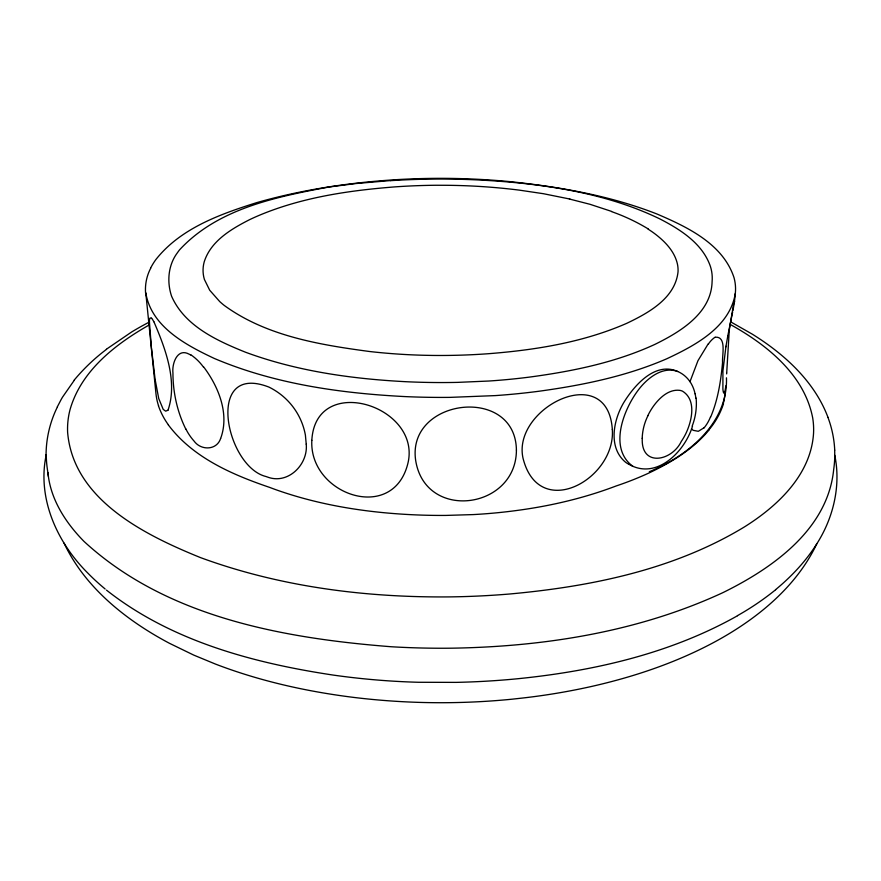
<?xml version="1.0" encoding="UTF-8"?>
<svg xmlns="http://www.w3.org/2000/svg" width="881" height="881" viewBox="0 0 881 881"><rect width="100%" height="100%" fill="white"/><g stroke="black" fill="none" stroke-linecap="round" stroke-linejoin="round"><path stroke-width="1.32" d="M642.271 438.386C640.883 467.304 671.807 461.314 681.277 441.458A66.416 66.416 0 0 0 685.693 433.904C691.816 421.294 696.849 399.996 682.522 391.186A12.477 12.477 0 0 0 679.901 390.371C668.767 388.928 659.473 397.882 653.427 406.196A64.577 64.577 0 0 0 647.799 415.733M47.959 472.679C50.338 499.241 65.679 522.796 83.992 541.397C166.212 617.262 283.352 638.285 391.186 646.742A857.356 857.356 0 0 0 452.515 648.174C544.843 646.599 638.571 631.71 722.861 592.66C772.604 568.19 827.722 529.47 833.679 469.562A104.641 104.641 0 0 0 834.77 455.301L834.681 450.147M149.44 322.105L151.367 347.202M149.44 321.972L149.451 321.741A11.882 11.882 0 0 1 149.847 318.195L151.014 317.876A2.885 2.885 0 0 1 151.598 318.349M726.726 372.531L729.281 330.012L733.851 302.458A8.634 8.634 0 0 1 734.247 301.357L734.457 301.28M726.66 373.907L726.704 372.993M726.462 377.817C728.014 423.232 688.061 455.697 649.308 471.731M734.457 301.897L735.349 293.252A42.817 42.817 0 0 0 734.06 277.779C723.037 243.883 687.378 227.023 656.962 214.006C610.048 195.571 559.909 186.959 510 181.629A734.633 734.633 0 0 0 398.124 179.559C350.363 182.422 302.657 189.481 256.613 202.663C219.92 214.237 180.506 228.344 155.86 259.576A62.276 62.276 0 0 0 151.257 266.877L150.651 268.088M725.867 385.801L724.997 391.34M734.435 302.161L732.948 310.508M735.349 293.252C729.864 327.247 695.01 345.517 666.752 358.787C626.347 376.297 582.815 385.195 539.381 391.186A710.405 710.405 0 0 1 495.287 395.602L450.004 397.375A810.894 810.894 0 0 1 404.665 396.571C339.989 393.223 274.476 383.929 214.446 358.512C186.177 345.231 151.29 326.862 145.794 292.866L155.97 393.741A57.694 57.694 0 0 0 158.547 405.811L158.58 405.789M723.4 392.122A17.047 17.047 0 0 1 722.894 388.962L722.927 370.901L725.966 346.255M725.867 346.861L727.838 335.716M46.098 455.466C37.101 498.855 57.375 542.828 87.781 573.046A219.997 219.997 0 0 0 100.687 585.215L105.147 589.015M727.871 335.54L730.602 321.818L752.418 334.24A286.248 286.248 0 0 1 762.748 340.98C790.554 360.043 815.916 385.195 827.953 417.297M46.12 455.356L46.264 454.64A104.938 104.938 0 0 0 47.332 468.901L48.422 476.5M732.651 311.962L730.668 321.488M723.675 401.835L723.224 403.564M692.499 426.14C685 451.402 656.565 480.464 628.902 464.287M710.648 417.043C717.96 399.809 720.845 381.044 722.563 362.509C721.957 355.362 726.847 336.575 715.559 337.181M220.691 438.342C229.677 413.872 218.499 386.561 203.588 366.837M834.77 455.301C841.091 485.728 833.36 517.918 816.764 543.874C798.285 582.848 764.532 612.438 728.08 634.32A350.076 350.076 0 0 1 713.841 642.403C675.309 663.008 633.516 676.993 590.975 686.585A651.511 651.511 0 0 1 519.768 698.347L512.081 699.195A720.427 720.427 0 0 1 353.92 697.433C311.511 692.158 269.432 683.193 229.049 669.064A486.191 486.191 0 0 1 215.46 664.076L193.798 655.123L169.515 643.328A360.065 360.065 0 0 1 158.283 637.128C119.64 614.85 83.431 584.18 64.093 543.181M220.624 438.485C216.704 450.543 200.901 450.565 194.15 441.172A54.501 54.501 0 0 1 185.836 428.904M57.331 406.846L61.13 399.556A131.236 131.236 0 0 1 62.518 397.155L74.334 380.196M816.764 543.863C805.796 561.362 791.446 576.548 775.566 589.675M708.291 343.722L697.961 360.692L689.988 381.693A29.866 29.866 0 0 0 687.158 378.147A27.818 27.818 0 0 0 677.742 371.496C655.024 361.276 634.034 385.625 623.473 403.069C613.286 420.523 608.011 447.735 625.642 462.305A22.069 22.069 0 0 0 628.814 464.243M708.93 430.104C692.973 449.442 670.882 462.679 648.449 473.229A327.611 327.611 0 0 1 615.984 486.026C584.488 497.996 551.528 505.771 518.16 510.297A547.519 547.519 0 0 1 473.372 514.581L445.94 515.418A608.914 608.914 0 0 1 400.58 514.052C358.952 511.266 317.391 504.174 277.9 490.42A301.996 301.996 0 0 1 269.718 487.424C232.144 474.65 192.785 457.602 168.326 424.884M168.04 410.128C177.841 381.396 165.408 348.502 153.856 321.664M167.919 410.26L165.65 411.152L163.227 409.412L158.734 398.542L155.133 379.579L151.422 347.72M703.732 427.957L698.314 431.305L693.237 430.335A9.394 9.394 0 0 1 691.519 428.838M106.414 349.217L131.709 331.939A318.614 318.614 0 0 1 142.678 325.607L148.768 322.325M149.043 325.045C115.378 344.24 81.151 370.725 70.051 409.599A76.306 76.306 0 0 0 67.606 432.175C73.167 499.945 145.321 535.219 200.56 557.629C280.191 586.856 365.703 597.725 450.235 596.889A847.015 847.015 0 0 0 509.868 593.981C591.074 586.57 674.064 569.688 744.555 526.838C777.747 505.991 811.093 474.661 813.559 433.067A72.671 72.671 0 0 0 812.711 418.012C804.397 374.623 766.712 344.658 730.074 324.351M737.507 615.753C670.364 653.603 593.673 671.08 517.543 678.755A810.057 810.057 0 0 1 456.017 682.379L418.64 682.279A745.271 745.271 0 0 1 393.829 681.2A756.052 756.052 0 0 1 333.117 675.066C253.144 663.008 171.035 641.06 106.491 590.127M724.138 393.014L724.479 392.717A6.277 6.277 0 0 0 724.964 391.417M330.915 186.651C277.35 196.617 218.07 208.169 179.603 249.797A63.036 63.036 0 0 0 177.444 252.715C168.117 265.06 166.74 281.843 171.597 296.247C184.691 326.058 217.045 340.738 245.513 352.224C296.787 371.165 351.508 378.885 405.877 381.704A746.901 746.901 0 0 0 457.68 382.376L488.713 381.033A662.336 662.336 0 0 0 529.129 377.145C572.055 371.408 615.18 362.675 654.737 344.46C679.989 332.06 711.264 313.383 712.09 281.711A38.621 38.621 0 0 0 710.438 266.514C702.586 243.486 680.363 229.489 659.803 218.895C616.997 198.181 569.71 188.468 522.697 183.369A782.262 782.262 0 0 0 390.393 180.671M331.069 186.728L356.111 183.523L390.382 180.583M569.412 199.018L589.984 204.293L611.579 211.396M569.93 199.062L543.423 193.71L519.383 190.142A627.096 627.096 0 0 0 446.645 185.296L436.106 185.263A655.31 655.31 0 0 0 394.622 186.904C350.649 190.362 306.214 196.76 264.95 213.004A230.624 230.624 0 0 0 249.719 219.6C231.384 228.917 210.724 241.042 204.205 261.888A31.474 31.474 0 0 0 204.392 279.431L209.711 290.234L219.732 301.588A88.155 88.155 0 0 0 224.303 305.476C266.15 335.969 319.429 344.79 369.58 351.508A621.645 621.645 0 0 0 425.005 355.296L432.086 355.428A664.164 664.164 0 0 0 488.184 353.733C535.428 350.043 583.211 342.401 626.887 323.261C648.504 312.931 675.198 298.296 678.04 271.789A30.163 30.163 0 0 0 677.423 264.036C674.538 251.173 664.759 241.24 654.561 233.564A110.72 110.72 0 0 0 650.784 230.888L648.152 229.148M677.742 371.507C662.314 365.857 647.017 378.445 638.296 390.03C623.495 409.621 608.408 448.308 632.734 466.203M190.847 355.087L190.131 354.691A22.069 22.069 0 0 0 188.875 354.052C177.147 347.786 171.872 363.908 172.94 372.905C172.94 392.188 177.18 411.636 185.726 428.948M723.896 392.937L723.863 392.915A2.324 2.324 0 0 1 723.455 392.111M695.164 393.873L695.913 398.19M690.032 381.66A34.954 34.954 0 0 1 695.087 393.884M46.065 454.64A109.552 109.552 0 0 1 57.43 406.89M827.909 417.308A107.108 107.108 0 0 1 834.725 450.147M145.563 292.877A46.021 46.021 0 0 1 150.695 268.209M725.008 394.17A56.318 56.318 0 0 1 723.697 401.725M723.521 403.663A76.515 76.515 0 0 1 708.787 429.983M168.392 424.84A72 72 0 0 1 158.459 405.844M74.213 380.085A192.862 192.862 0 0 1 106.513 349.339M775.632 589.752A275.357 275.357 0 0 1 737.452 615.654M708.5 343.865A25.626 25.626 0 0 1 715.086 337.17M734.468 301.28A2.698 2.698 0 0 1 734.457 301.809M151.653 318.294A18.391 18.391 0 0 1 153.79 321.697M190.979 354.889A50.977 50.977 0 0 1 203.379 366.992M696.133 398.168A62.353 62.353 0 0 1 692.202 426.03M710.46 416.977A39.953 39.953 0 0 1 703.897 428.1M642.183 438.386A54.82 54.82 0 0 1 647.898 415.788M611.502 211.605A193.765 193.765 0 0 1 648.273 228.961M306.236 444.156C308.24 464.716 287.757 485.035 267.152 476.918A37.145 37.145 0 0 1 265.93 476.5C225.866 466.655 204.381 362.135 268.881 387.067A67.187 67.187 0 0 1 278 392.441A66.758 66.758 0 0 1 299.077 416.515A66.24 66.24 0 0 1 305.399 435.137L306.236 444.156M311.83 440.335C308.901 495.078 394.578 524.349 408.266 461.743C419.808 405.095 315.508 373.037 311.83 440.335M612.328 429.521C615.808 479.077 539.062 521.981 523.05 458.329C511.674 407.914 607.769 359.911 612.328 429.521M516.409 450.07C516.354 509.284 425.413 521.805 415.667 460.444C406.449 398.212 515.517 384.854 516.409 450.07"/></g></svg>
